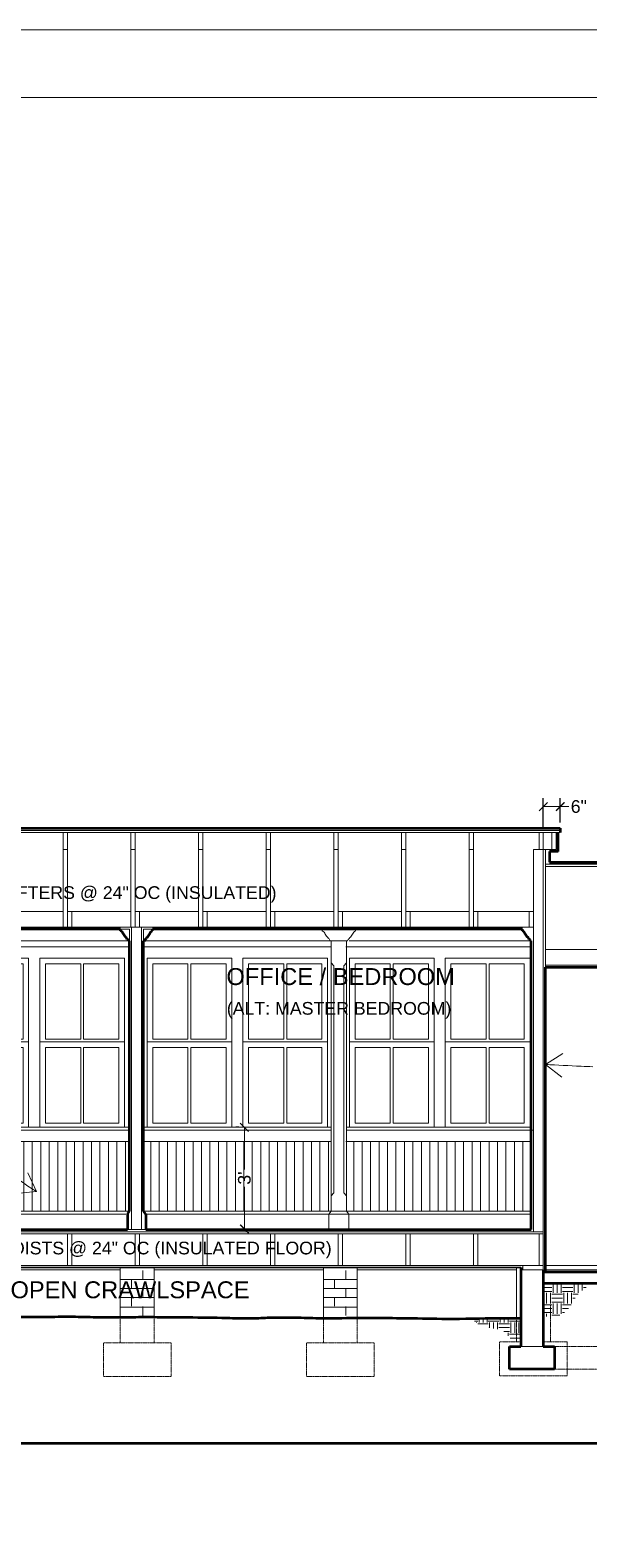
# Model space of a CAD drawing. Header units: inches. Extents: x -4969 to 16721, y 2489 to 24693.
# Drawn here: x 10685 to 10883, y 5319 to 5847 of the extents above; entities that cross this region are included whole.
import ezdxf

# ---------------------------------------------------------------- set-up
doc = ezdxf.new("R2010")
doc.units = ezdxf.units.IN
doc.header["$MEASUREMENT"] = 0
doc.linetypes.add('DASHED2', pattern=[0.375, 0.25, -0.125])
doc.layers.get('0').update_dxf_attribs({"lineweight": 5})
doc.layers.add('0-NPLT', color=1, linetype='Continuous', plot=False)
for name, color, linetype, lineweight in [('1', 1, 'Continuous', 9), ('2', 6, 'Continuous', 20), ('3', 3, 'Continuous', 30), ('5', 4, 'Continuous', 50), ('A-DIMSx', 7, 'Continuous', 9), ('A-TEXTx', 7, 'Continuous', 20)]:
    doc.layers.add(name, color=color, linetype=linetype, lineweight=lineweight)
doc.styles.get("Standard").update_dxf_attribs({"font": 'Arial.ttf'})
doc.dimstyles.get("Standard").update_dxf_attribs({"dimtxt": 3, "dimasz": 2, "dimexe": 0.03125, "dimexo": 0.0625, "dimgap": 0.03125, "dimtad": 0, "dimtoh": 1, "dimdec": 4, "dimlfac": 0.99985, "dimzin": 0, "dimdsep": 46, "dimlunit": 4, "dimtxsty": 'Standard', "dimblk": 'ARCHTICK', "dimblk1": 'ARCHTICK', "dimblk2": 'ARCHTICK', "dimcen": 0.09, "dimclrt": 256, "dimadec": 0, "dimazin": 0, "dimtfac": 1, "dimtdec": 4, "dimtofl": 0, "dimtmove": 0, "dimatfit": 3, "dimfxl": 1, "dimtolj": 1, "dimtzin": 0, "dimarcsym": 0})

# ---------------------------------------------------------------- blocks, each defined once
blk = doc.blocks.new('BORDER 11X17')
at = {"layer": '0-NPLT', "lineweight": 9, "ltscale": 0.1}
blk.add_lwpolyline([(29864.74, -10461.77), (29048.74, -10461.77), (29048.74, -10989.77), (29864.74, -10989.77), (29864.74, -10461.77)], dxfattribs=at)
blk.add_lwpolyline([(29792.74, -10473.77), (29078.74, -10473.77), (29078.74, -10977.77), (29792.74, -10977.77)], close=True, dxfattribs=at)
blk = doc.blocks.new('interior glazed porch')
at = {"layer": '1', "ltscale": 0.25}
h = blk.add_hatch(dxfattribs=at)
h.set_pattern_fill('ANSI31', color=256, scale=24, angle=135, style=0)
h.set_pattern_definition([(90, (12306.262, 1048.578), (3, 2e-16), [])])
h.paths.add_polyline_path([(10804.26, 5433.68), (10804.27, 5458.45), (10870.01, 5458.45), (10870.01, 5433.68)])
at = {"layer": '1'}
for p, q in [((10870.01, 5527.41), (10803.51, 5527.43)), ((10806.76, 5494.68), (10806.76, 5521.43)), ((10819.26, 5521.43), (10806.76, 5521.43)), ((10819.26, 5494.68), (10819.26, 5521.43)), ((10820.26, 5494.68), (10820.26, 5521.43)), ((10832.76, 5521.43), (10820.26, 5521.43)), ((10832.76, 5494.68), (10832.76, 5521.43)), ((10840.76, 5494.68), (10840.76, 5521.43)), ((10853.26, 5521.43), (10840.76, 5521.43)), ((10853.26, 5494.68), (10853.26, 5521.43)), ((10854.26, 5494.68), (10854.26, 5521.43)), ((10866.76, 5521.43), (10854.26, 5521.43)), ((10866.76, 5494.68), (10866.76, 5521.43)), ((10806.76, 5494.68), (10819.26, 5494.68)), ((10819.26, 5491.68), (10806.76, 5491.68)), ((10806.76, 5464.93), (10806.76, 5491.68)), ((10819.26, 5464.93), (10819.26, 5491.68)), ((10820.26, 5494.68), (10832.76, 5494.68)), ((10832.76, 5491.68), (10820.26, 5491.68)), ((10820.26, 5464.93), (10820.26, 5491.68)), ((10832.76, 5464.93), (10832.76, 5491.68)), ((10840.76, 5494.68), (10853.26, 5494.68)), ((10853.26, 5491.68), (10840.76, 5491.68)), ((10840.76, 5464.93), (10840.76, 5491.68)), ((10853.26, 5464.93), (10853.26, 5491.68)), ((10854.26, 5494.68), (10866.76, 5494.68)), ((10866.76, 5491.68), (10854.26, 5491.68)), ((10854.26, 5464.93), (10854.26, 5491.68)), ((10866.76, 5464.93), (10866.76, 5491.68)), ((10806.76, 5464.93), (10819.26, 5464.93)), ((10820.26, 5464.93), (10832.76, 5464.93)), ((10840.76, 5464.93), (10853.26, 5464.93)), ((10854.26, 5464.93), (10866.76, 5464.93)), ((10838.76, 5463.43), (10834.76, 5463.43)), ((10803.51, 5458.43), (10870.01, 5458.43)), ((10803.51, 5433.68), (10870.01, 5433.68)), ((10804.26, 5432.68), (10869.26, 5432.68))]:
    blk.add_line(p, q, dxfattribs=at)
at = {"layer": '2'}
for p, q in [((10804.76, 5523.43), (10804.76, 5463.43)), ((10834.76, 5523.43), (10804.76, 5523.43)), ((10834.76, 5523.43), (10834.76, 5463.43)), ((10838.76, 5523.43), (10838.76, 5463.43)), ((10868.76, 5523.43), (10838.76, 5523.43)), ((10868.76, 5523.43), (10868.76, 5463.43)), ((10834.76, 5493.68), (10804.76, 5493.68)), ((10868.76, 5493.68), (10838.76, 5493.68)), ((10803.51, 5463.43), (10804.76, 5463.43)), ((10803.51, 5462.43), (10870.01, 5462.43)), ((10804.76, 5463.43), (10834.76, 5463.43)), ((10838.76, 5463.43), (10868.76, 5463.43)), ((10870.01, 5463.43), (10868.76, 5463.43))]:
    blk.add_line(p, q, dxfattribs=at)
blk = doc.blocks.new('column interior glazed porch')
at = {"layer": '1', "ltscale": 0.25}
for p, q in [((10806.7, 5533.68), (10794.82, 5533.68)), ((10803.51, 5529.51), (10798.01, 5529.51)), ((10799.01, 5520.68), (10799.01, 5440.18)), ((10802.51, 5520.68), (10802.51, 5440.18)), ((10799.01, 5440.18), (10798.01, 5439.18)), ((10802.51, 5440.18), (10803.51, 5439.18)), ((10798.01, 5433.68), (10803.51, 5433.68)), ((10797.26, 5432.68), (10804.26, 5432.68))]:
    blk.add_line(p, q, dxfattribs=at)
at = {"layer": '1', "lineweight": 5, "ltscale": 0.25}
for p, q in [((10799.01, 5520.68), (10798.01, 5521.68)), ((10803.51, 5521.68), (10802.51, 5520.68))]:
    blk.add_line(p, q, dxfattribs=at)
at = {"layer": '2'}
for p, q in [((10798.01, 5529.51), (10798.01, 5433.68)), ((10803.51, 5529.51), (10803.51, 5433.68)), ((10797.26, 5432.68), (10798.01, 5433.68)), ((10803.51, 5433.68), (10804.26, 5432.68)), ((10797.26, 5432.68), (10797.26, 5427.18)), ((10804.26, 5432.68), (10804.26, 5427.18))]:
    blk.add_line(p, q, dxfattribs=at)
for points in [[(10798.01, 5529.51), (10797.64, 5529.51, 0.337628), (10797.01, 5530.34), (10797.01, 5530.62, -0.146017), (10795.93, 5531.86, 0.163879), (10794.88, 5533.13), (10794.82, 5533.68)], [(10803.51, 5529.51), (10803.88, 5529.51, -0.337628), (10804.52, 5530.34), (10804.52, 5530.62, 0.146017), (10805.6, 5531.86, -0.163879), (10806.65, 5533.13), (10806.7, 5533.68)]]:
    blk.add_lwpolyline(points, format="xyb", dxfattribs=at)
blk = doc.blocks.new('_ArchTick')
at = {"color": 0, "linetype": 'ByBlock', "lineweight": 0, "const_width": 0.15}
blk.add_lwpolyline([(-0.5, -0.5), (0.5, 0.5)], dxfattribs=at)
blk = doc.blocks.new('*D875')
at = {"layer": 'A-DIMSx', "color": 0, "lineweight": -2, "ltscale": 0.1, "transparency": 16777216}
for p, q in [((10759.48, 5457.43), (10758.48, 5457.43)), ((10750.84, 5421.43), (10764.48, 5421.43))]:
    blk.add_line(p, q, dxfattribs=at)
at = {"layer": 'A-DIMSx', "color": 0, "lineweight": 5, "ltscale": 0.1, "transparency": 16777216}
for p, q in [((10761.48, 5457.43), (10761.48, 5442.5)), ((10761.48, 5421.43), (10761.48, 5436.37))]:
    blk.add_line(p, q, dxfattribs=at)
at = {"layer": 'Defpoints', "color": 0, "ltscale": 0.1, "transparency": 16777216}
for p in [(10761.48, 5457.43), (10748.84, 5421.43), (10761.48, 5421.43)]:
    blk.add_point(p, dxfattribs=at)
at = {"layer": 'A-DIMSx', "color": 0, "lineweight": 5, "ltscale": 0.1, "transparency": 16777216, "xscale": 3, "yscale": 3, "zscale": 3}
for p, rotation in [((10761.48, 5457.43), 90), ((10761.48, 5421.43), 270)]:
    blk.add_blockref('_ArchTick', p, dxfattribs=dict(at, rotation=rotation))
at = {"layer": 'A-DIMSx', "ltscale": 0.1, "transparency": 16777216, "insert": (10761.48, 5439.43), "char_height": 4.5, "attachment_point": 5, "rotation": 90}
blk.add_mtext("\\A1;3'", dxfattribs=at)
blk = doc.blocks.new('*D877')
at = {"layer": 'A-DIMSx', "color": 0, "lineweight": -2, "ltscale": 0.1, "transparency": 16777216}
for p, q in [((10867.48, 5563.93), (10867.48, 5574.13)), ((10873.48, 5565.43), (10873.48, 5574.13))]:
    blk.add_line(p, q, dxfattribs=at)
at = {"layer": 'A-DIMSx', "color": 0, "lineweight": 5, "ltscale": 0.1, "transparency": 16777216}
for p, q in [((10867.48, 5571.13), (10873.48, 5571.13)), ((10873.48, 5571.13), (10876.48, 5571.13))]:
    blk.add_line(p, q, dxfattribs=at)
at = {"layer": 'Defpoints', "color": 0, "ltscale": 0.1, "transparency": 16777216}
for p in [(10873.48, 5571.13), (10867.48, 5561.93), (10873.48, 5563.43)]:
    blk.add_point(p, dxfattribs=at)
at = {"layer": 'A-DIMSx', "color": 0, "lineweight": 5, "ltscale": 0.1, "transparency": 16777216, "xscale": 3, "yscale": 3, "zscale": 3, "rotation": 180}
blk.add_blockref('_ArchTick', (10867.48, 5571.13), dxfattribs=at)
at = {"layer": 'A-DIMSx', "color": 0, "lineweight": 5, "ltscale": 0.1, "transparency": 16777216, "xscale": 3, "yscale": 3, "zscale": 3}
blk.add_blockref('_ArchTick', (10873.48, 5571.13), dxfattribs=at)
at = {"layer": 'A-DIMSx', "ltscale": 0.1, "transparency": 16777216, "insert": (10880.07, 5571.13), "char_height": 4.5, "attachment_point": 5}
blk.add_mtext('\\A1;6"', dxfattribs=at)

msp = doc.modelspace()

# ---------------------------------------------------------------- hatches: boundary and pattern name
at = {"layer": '1', "ltscale": 0.25}
h = msp.add_hatch(dxfattribs=at)
h.set_pattern_fill('ANSI31', color=256, scale=24, angle=135, style=0)
h.set_pattern_definition([(90, (12300.2254, 1042.578), (3, 2e-16), [])])
h.paths.add_polyline_path([(10798.2251903, 5427.6843083), (10798.2307622, 5452.4456031), (10863.1607223, 5452.4456031), (10863.1551503, 5427.6843083)])
h = msp.add_hatch(dxfattribs=at)
h.set_pattern_fill('EARTH', color=256, scale=15, angle=180, style=0)
h.set_pattern_definition([(180, (14455.4752, 1056.7366), (-3.75, 3.75), [3.75, -3.75]), (180, (14455.4752, 1058.143), (-3.75, 3.75), [3.75, -3.75]), (180, (14455.4752, 1059.549), (-3.75, 3.75), [3.75, -3.75]), (90, (14455.0065, 1060.018), (3.75, 3.75), [3.75, -3.75]), (90, (14453.6002, 1060.018), (3.75, 3.75), [3.75, -3.75]), (90, (14452.194, 1060.018), (3.75, 3.75), [3.75, -3.75])])
edge = h.paths.add_edge_path()
edge.add_line((10867.4751587, 5390.390038), (10867.4751587, 5402.0324853))
edge.add_spline(control_points=[(10867.4751587, 5402.0324853), (10869.9592073, 5401.9413314), (10875.4468447, 5401.7399586), (10880.9993121, 5401.5535023), (10884.0677523, 5401.5202288), (10884.1308517, 5401.519573)], knot_values=[0, 0, 0, 0, 7.4573924002, 16.4745021806, 16.6638223602, 16.6638223602, 16.6638223602, 16.6638223602], degree=3, periodic=0)
edge.add_spline(control_points=[(10884.1308516, 5401.5195737), (10882.3467436, 5400.52127), (10879.163836, 5398.3629269), (10877.1672492, 5393.4943922), (10873.0091187, 5390.0163873), (10869.5840859, 5390.2476441), (10867.4751587, 5390.390038)], knot_values=[-21.3338834232, -21.3338834232, -21.3338834232, -21.3338834232, -15.3758070834, -9.8386028234, -6.0580143811, 0, 0, 0, 0], degree=3, periodic=0)
h = msp.add_hatch(dxfattribs=at)
h.set_pattern_fill('EARTH', color=256, scale=15, angle=180, style=0)
h.set_pattern_definition([(180, (14455.4752, 1050), (-3.75, 3.75), [3.75, -3.75]), (180, (14455.4752, 1051.4062), (-3.75, 3.75), [3.75, -3.75]), (180, (14455.4752, 1052.8125), (-3.75, 3.75), [3.75, -3.75]), (90, (14455.0065, 1053.2812), (3.75, 3.75), [3.75, -3.75]), (90, (14453.6002, 1053.2812), (3.75, 3.75), [3.75, -3.75]), (90, (14452.194, 1053.2812), (3.75, 3.75), [3.75, -3.75])])
edge = h.paths.add_edge_path()
edge.add_spline(control_points=[(10859.4751587, 5381.3617046), (10858.3489462, 5381.4086564), (10855.9770854, 5381.7173639), (10853.1148318, 5386.8377702), (10846.2640401, 5385.6288466), (10843.1953733, 5388.525879), (10842.2685121, 5389.6527651)], knot_values=[0.9278892518, 0.9278892518, 0.9278892518, 0.9278892518, 4.1195315284, 7.9615525031, 16.473444755, 20.7152559131, 20.7152559131, 20.7152559131, 20.7152559131], degree=3, periodic=0)
edge.add_spline(control_points=[(10842.2685121, 5389.6527648), (10845.3373229, 5389.7002222), (10851.0727715, 5389.8028073), (10856.8084737, 5389.7839934), (10859.4751587, 5389.7752463)], knot_values=[69.0483932346, 69.0483932346, 69.0483932346, 69.0483932346, 78.2553819578, 86.2553819578, 86.2553819578, 86.2553819578, 86.2553819578], degree=3, periodic=0)
edge.add_line((10859.4751587, 5389.7752463), (10859.4751587, 5381.3617048))

# ---------------------------------------------------------------- linework, layer by layer
at = {"layer": '1'}
for p, q in [((10580.2251411, 5562.6843083), (10873.4751732, 5562.6843083)), ((10580.2251411, 5561.9343083), (10873.4751732, 5561.9343083)), ((10867.4751411, 5408.4343083), (10867.4751411, 5561.9343083)), ((10870.4751513, 5561.9343083), (10870.4751512, 5555.9342981)), ((10871.9751483, 5555.9342947), (10871.9751411, 5561.9343083)), ((10697.2251235, 5528.4343083), (10697.2251235, 5555.9343083)), ((10698.7251235, 5533.9343083), (10698.7251235, 5555.9343083)), ((10721.2251235, 5528.4343083), (10721.2251235, 5555.9343083)), ((10722.7251235, 5533.9343083), (10722.7251235, 5555.9343083)), ((10745.2251235, 5528.4343083), (10745.2251235, 5555.9343083)), ((10746.7251235, 5533.9343083), (10746.7251235, 5555.9343083)), ((10769.2251235, 5528.4343083), (10769.2251235, 5555.9343083)), ((10770.7251235, 5533.9343083), (10770.7251235, 5555.9343083)), ((10793.2251235, 5528.4343083), (10793.2251235, 5555.9343083)), ((10794.7251235, 5533.9343083), (10794.7251235, 5555.9343083)), ((10817.2251235, 5528.4343083), (10817.2251235, 5555.9343083)), ((10818.7251235, 5533.9343083), (10818.7251235, 5555.9343083)), ((10841.2251235, 5528.4343083), (10841.2251235, 5555.9343083)), ((10842.7251235, 5533.9343083), (10842.7251235, 5555.9343083)), ((10863.9751573, 5555.9343163), (10871.9751483, 5555.9342981)), ((10863.9751587, 5528.4343083), (10863.9751573, 5555.9343163)), ((10868.2251411, 5514.1843083), (10868.2251411, 5555.9343066)), ((10870.4751512, 5555.1842842), (10870.4751512, 5555.1561192)), ((10871.9751493, 5555.1561363), (10871.9751492, 5555.1842845)), ((10868.2251411, 5550.6843083), (11168.9751631, 5550.6843083)), ((10868.2251411, 5549.9343083), (11168.2251403, 5549.9343083)), ((10867.4751587, 5511.1843083), (10867.4751587, 5541.9343083)), ((10674.7251235, 5533.9343083), (10697.2251235, 5533.9343083)), ((10698.7251235, 5533.9343083), (10698.7251235, 5528.4343083)), ((10698.7251235, 5533.9343083), (10698.7251235, 5528.4343083)), ((10698.7251235, 5533.9343083), (10721.2251235, 5533.9343083)), ((10700.2251235, 5528.4343083), (10700.2251235, 5533.9343083)), ((10700.2251235, 5528.4343083), (10700.2251235, 5533.9343083)), ((10722.7251235, 5533.9343083), (10722.7251235, 5528.4343083)), ((10722.7251235, 5533.9343083), (10745.2251235, 5533.9343083)), ((10724.2251235, 5528.4343083), (10724.2251235, 5533.9343083)), ((10746.7251235, 5533.9343083), (10746.7251235, 5528.4343083)), ((10746.7251235, 5533.9343083), (10746.7251235, 5528.4343083)), ((10746.7251235, 5533.9343083), (10769.2251235, 5533.9343083)), ((10748.2251235, 5528.4343083), (10748.2251235, 5533.9343083)), ((10748.2251235, 5528.4343083), (10748.2251235, 5533.9343083)), ((10770.7251235, 5533.9343083), (10770.7251235, 5528.4343083)), ((10770.7251235, 5533.9343083), (10793.2251235, 5533.9343083)), ((10772.2251235, 5528.4343083), (10772.2251235, 5533.9343083)), ((10794.7251235, 5533.9343083), (10794.7251235, 5528.4343083)), ((10794.7251235, 5533.9343083), (10794.7251235, 5528.4343083)), ((10794.7251235, 5533.9343083), (10817.2251235, 5533.9343083)), ((10796.2251235, 5528.4343083), (10796.2251235, 5533.9343083)), ((10796.2251235, 5528.4343083), (10796.2251235, 5533.9343083)), ((10818.7251235, 5533.9343083), (10818.7251235, 5528.4343083)), ((10818.7251235, 5533.9343083), (10841.2251235, 5533.9343083)), ((10820.2251235, 5528.4343083), (10820.2251235, 5533.9343083)), ((10842.7251235, 5533.9343083), (10842.7251235, 5528.4343083)), ((10842.7251235, 5533.9343083), (10863.9751584, 5533.9343083)), ((10844.2251235, 5528.4343083), (10844.2251235, 5533.9343083)), ((10863.9751411, 5533.934308), (10844.2251411, 5533.9343064)), ((10862.4751408, 5533.9343103), (10862.4751408, 5528.4343103)), ((10580.2251411, 5528.4343083), (10863.9751587, 5528.4343083)), ((10721.4751587, 5421.1843083), (10721.4751587, 5528.4343083)), ((10724.9751411, 5421.1843083), (10724.9751411, 5528.4343083)), ((10724.9751587, 5511.1843083), (10724.9751587, 5528.4343083)), ((10863.9751587, 5420.4343083), (10863.9751587, 5528.4343083)), ((10720.725141, 5523.5132349), (10720.725141, 5527.6843083)), ((10725.7251411, 5511.1843083), (10725.7251411, 5527.6843083)), ((10868.2251411, 5520.4343083), (11151.9751411, 5520.434308)), ((10800.7251587, 5488.6791416), (10800.7251587, 5515.4291416)), ((10813.2251587, 5515.4291416), (10800.7251587, 5515.4291416)), ((10813.2251587, 5488.6791416), (10813.2251587, 5515.4291416)), ((10814.2251587, 5488.6791416), (10814.2251587, 5515.4291416)), ((10826.7251587, 5515.4291416), (10814.2251587, 5515.4291416)), ((10826.7251587, 5488.6791416), (10826.7251587, 5515.4291416)), ((10834.7251587, 5488.6791416), (10834.7251587, 5515.4291416)), ((10847.2251587, 5515.4291416), (10834.7251587, 5515.4291416)), ((10847.2251587, 5488.6791416), (10847.2251587, 5515.4291416)), ((10848.2251587, 5488.6791416), (10848.2251587, 5515.4291416)), ((10860.7251587, 5515.4291416), (10848.2251587, 5515.4291416)), ((10860.7251587, 5488.6791416), (10860.7251587, 5515.4291416)), ((10868.2251411, 5514.9343083), (11151.9751587, 5514.9343083)), ((10800.7251587, 5488.6791416), (10813.2251587, 5488.6791416)), ((10814.2251587, 5488.6791416), (10826.7251587, 5488.6791416)), ((10834.7251587, 5488.6791416), (10847.2251587, 5488.6791416)), ((10848.2251587, 5488.6791416), (10860.7251587, 5488.6791416)), ((10813.2251587, 5485.6791416), (10800.7251587, 5485.6791416)), ((10800.7251587, 5458.9291416), (10800.7251587, 5485.6791416)), ((10813.2251587, 5458.9291416), (10813.2251587, 5485.6791416)), ((10826.7251587, 5485.6791416), (10814.2251587, 5485.6791416)), ((10814.2251587, 5458.9291416), (10814.2251587, 5485.6791416)), ((10826.7251587, 5458.9291416), (10826.7251587, 5485.6791416)), ((10847.2251587, 5485.6791416), (10834.7251587, 5485.6791416)), ((10834.7251587, 5458.9291416), (10834.7251587, 5485.6791416)), ((10847.2251587, 5458.9291416), (10847.2251587, 5485.6791416)), ((10860.7251587, 5485.6791416), (10848.2251587, 5485.6791416)), ((10848.2251587, 5458.9291416), (10848.2251587, 5485.6791416)), ((10860.7251587, 5458.9291416), (10860.7251587, 5485.6791416)), ((10800.7251587, 5458.9291416), (10813.2251587, 5458.9291416)), ((10814.2251587, 5458.9291416), (10826.7251587, 5458.9291416)), ((10832.7251587, 5457.4342978), (10828.7251587, 5457.4342978)), ((10834.7251587, 5458.9291416), (10847.2251587, 5458.9291416)), ((10848.2251587, 5458.9291416), (10860.7251587, 5458.9291416)), ((10797.4751903, 5452.4343083), (10863.2251587, 5452.4343083)), ((10863.9751587, 5452.4343083), (10863.9751903, 5452.4343083)), ((10797.4751903, 5427.6843083), (10863.2251587, 5427.6843083)), ((10798.2251903, 5426.6843083), (10863.2251903, 5426.6843083)), ((10863.9751587, 5427.6843083), (10863.9751903, 5427.6843083)), ((10579.4751587, 5420.4343083), (10867.4751411, 5420.4343083)), ((10867.4751411, 5419.6843083), (10579.4751587, 5419.6843083)), ((10698.7251587, 5419.6843083), (10698.7251587, 5408.4343083)), ((10700.2251587, 5408.4343083), (10700.2251587, 5419.6843083)), ((10719.975141, 5421.1843083), (10726.4751411, 5421.1843083)), ((10722.7251587, 5419.6843083), (10722.7251587, 5408.4343083)), ((10724.2251587, 5408.4343083), (10724.2251587, 5419.6843083)), ((10746.7251587, 5419.6843083), (10746.7251587, 5408.4343083)), ((10748.2251587, 5408.4343083), (10748.2251587, 5419.6843083)), ((10770.7251587, 5419.6843083), (10770.7251587, 5408.4343083)), ((10772.2251587, 5408.4343083), (10772.2251587, 5419.6843083)), ((10794.7251587, 5419.6843083), (10794.7251587, 5408.4343083)), ((10796.2251587, 5408.4343083), (10796.2251587, 5419.6843083)), ((10818.7251587, 5419.6843083), (10818.7251587, 5408.4343083)), ((10820.2251587, 5408.4343083), (10820.2251587, 5419.6843083)), ((10842.7251587, 5419.6843083), (10842.7251587, 5408.4343083)), ((10844.2251587, 5408.4343083), (10844.2251587, 5419.6843083)), ((10865.9751587, 5408.4343083), (10865.9751587, 5419.6843083)), ((10867.4751587, 5419.6843083), (10867.4751587, 5408.4343083)), ((10579.4751587, 5408.4343083), (10867.4751411, 5408.4343083)), ((10657.475141, 5406.9343083), (10717.475141, 5406.9343083)), ((10729.475141, 5406.9343083), (10789.475141, 5406.9343083)), ((10801.475141, 5406.9343083), (10857.975141, 5406.9343083)), ((10852.2251587, 5408.4343083), (10850.7251587, 5408.4343083)), ((10860.2251587, 5408.4343083), (10860.2251587, 5406.9343083)), ((10867.4751587, 5408.4343083), (10867.4751587, 5406.9343083)), ((10729.475141, 5403.4843083), (10717.475141, 5403.4843083)), ((10721.475141, 5400.2843083), (10721.475141, 5403.4843083)), ((10724.725141, 5403.4843083), (10729.475141, 5403.4843083)), ((10725.475141, 5403.4843083), (10725.475141, 5406.6843083)), ((10801.475141, 5403.4843083), (10789.475141, 5403.4843083)), ((10793.475141, 5400.2843083), (10793.475141, 5403.4843083)), ((10796.725141, 5403.4843083), (10801.475141, 5403.4843083)), ((10797.475141, 5403.4843083), (10797.475141, 5406.6843083)), ((10717.475141, 5400.2843083), (10729.475141, 5400.2843083)), ((10729.475141, 5397.0843083), (10717.475141, 5397.0843083)), ((10721.475141, 5394.0671823), (10721.475141, 5397.0843083)), ((10725.475141, 5397.0843083), (10725.475141, 5400.2843083)), ((10789.475141, 5400.2843083), (10801.475141, 5400.2843083)), ((10801.475141, 5397.0843083), (10789.475141, 5397.0843083)), ((10793.475141, 5394.0671823), (10793.475141, 5397.0843083)), ((10797.475141, 5397.0843083), (10797.475141, 5400.2843083)), ((10729.475141, 5393.7275572), (10717.475141, 5393.7275572)), ((10725.475141, 5390.6843083), (10725.475141, 5393.8843083)), ((10801.475141, 5393.7275572), (10789.475141, 5393.7275572)), ((10797.475141, 5390.6843083), (10797.475141, 5393.8843083))]:
    msp.add_line(p, q, dxfattribs=at)
at = {"layer": '1', "ltscale": 0.25}
for p, q in [((10720.7251587, 5523.5132422), (10580.5966589, 5523.5132422)), ((10720.725141, 5527.6843083), (10717.5369265, 5527.6843083)), ((10728.9133547, 5527.6843083), (10725.7251411, 5527.6843083)), ((10792.353623, 5523.5132422), (10725.7251411, 5523.5132422)), ((10798.5966588, 5523.5132422), (10863.2251587, 5523.5132422)), ((10863.2251587, 5521.4151503), (10797.4751904, 5521.4315409)), ((10859.4751587, 5406.9343083), (10867.4751587, 5406.9343083)), ((10860.2251587, 5408.4343083), (10867.4751587, 5408.4343083)), ((10868.2251411, 5408.4343083), (11151.2251411, 5408.4343083)), ((10868.2251411, 5406.9343083), (11147.4751587, 5406.9343083))]:
    msp.add_line(p, q, dxfattribs=at)
at = {"layer": '1', "linetype": 'DASHED2', "ltscale": 0.25}
for p, q in [((10869.975141, 5381.3343083), (10869.975141, 5394.2357739)), ((10717.475141, 5381.0843083), (10717.475141, 5390.4272796)), ((10729.475141, 5381.0843083), (10729.475141, 5390.2701227)), ((10789.475141, 5381.0843083), (10789.475141, 5390.4272796)), ((10801.475141, 5381.0843083), (10801.475141, 5390.2701227)), ((10857.975141, 5381.3343083), (10857.975141, 5389.7799628)), ((10711.475141, 5369.0843083), (10711.475141, 5381.0843083)), ((10717.475141, 5381.0843083), (10711.475141, 5381.0843083)), ((10729.475141, 5381.0843083), (10717.475141, 5381.0843083)), ((10735.475141, 5381.0843083), (10729.475141, 5381.0843083)), ((10735.475141, 5381.0843083), (10735.475141, 5369.0843083)), ((10783.475141, 5369.0843083), (10783.475141, 5381.0843083)), ((10789.475141, 5381.0843083), (10783.475141, 5381.0843083)), ((10801.475141, 5381.0843083), (10789.475141, 5381.0843083)), ((10807.475141, 5381.0843083), (10801.475141, 5381.0843083)), ((10807.475141, 5381.0843083), (10807.475141, 5369.0843083)), ((10851.975141, 5369.3343083), (10851.975141, 5381.3343083)), ((10857.975141, 5381.3343083), (10851.975141, 5381.3343083)), ((10859.4751587, 5381.3343083), (10857.975141, 5381.3343083)), ((10869.975141, 5381.3343083), (10867.4751587, 5381.3343083)), ((10875.975141, 5381.3343083), (10869.975141, 5381.3343083)), ((10875.975141, 5381.3343083), (10875.975141, 5369.3343083)), ((10871.4751587, 5379.7343083), (11143.4751587, 5379.7343083)), ((11143.4751587, 5371.7343083), (10871.4751587, 5371.7343083)), ((10735.475141, 5369.0843083), (10711.475141, 5369.0843083)), ((10807.475141, 5369.0843083), (10783.475141, 5369.0843083)), ((10875.975141, 5369.3343083), (10851.975141, 5369.3343083))]:
    msp.add_line(p, q, dxfattribs=at)
at = {"layer": '1'}
for points in [[(10697.2251235, 5555.9343083), (10697.2251235, 5561.9343083), (10698.7251235, 5561.9343083), (10698.7251235, 5555.9343083), (10697.2251235, 5555.9343083)], [(10721.2251235, 5555.9343083), (10721.2251235, 5561.9343083), (10722.7251235, 5561.9343083), (10722.7251235, 5555.9343083), (10721.2251235, 5555.9343083)], [(10745.2251235, 5555.9343083), (10745.2251235, 5561.9343083), (10746.7251235, 5561.9343083), (10746.7251235, 5555.9343083), (10745.2251235, 5555.9343083)], [(10769.2251235, 5555.9343083), (10769.2251235, 5561.9343083), (10770.7251235, 5561.9343083), (10770.7251235, 5555.9343083), (10769.2251235, 5555.9343083)], [(10793.2251235, 5555.9343083), (10793.2251235, 5561.9343083), (10794.7251235, 5561.9343083), (10794.7251235, 5555.9343083), (10793.2251235, 5555.9343083)], [(10817.2251235, 5555.9343083), (10817.2251235, 5561.9343083), (10818.7251235, 5561.9343083), (10818.7251235, 5555.9343083), (10817.2251235, 5555.9343083)], [(10841.2251235, 5555.9343083), (10841.2251235, 5561.9343083), (10842.7251235, 5561.9343083), (10842.7251235, 5555.9343083), (10841.2251235, 5555.9343083)], [(10865.9751411, 5555.9343083), (10865.9751411, 5561.9343083), (10867.4751411, 5561.9343083), (10867.4751411, 5555.9343083), (10865.9751411, 5555.9343083)]]:
    msp.add_lwpolyline(points, dxfattribs=at)
at = {"layer": '2'}
for p, q in [((10828.7251587, 5517.4303148), (10798.7251587, 5517.428619)), ((10798.7251587, 5517.428619), (10798.7251587, 5457.4342978)), ((10828.7251587, 5517.4303148), (10828.7251587, 5457.4342714)), ((10863.2251587, 5517.4303431), (10832.7251587, 5517.428619)), ((10832.7251587, 5517.428619), (10832.7251587, 5457.4342978)), ((10828.7251587, 5487.6801432), (10798.7251168, 5487.6784739)), ((10862.7251587, 5487.6801432), (10832.7251168, 5487.6784739)), ((10797.725141, 5457.4342945), (10798.7251587, 5457.4342978)), ((10797.725141, 5456.4343083), (10863.9751587, 5456.4343083)), ((10798.7251587, 5457.4342978), (10828.7251587, 5457.4342714)), ((10832.7251587, 5457.4342978), (10863.2251587, 5457.4342709)), ((10717.475141, 5390.4272796), (10717.475141, 5407.6843083)), ((10729.475141, 5390.2701227), (10729.475141, 5407.6843083)), ((10789.475141, 5390.4272796), (10789.475141, 5407.6843083)), ((10801.475141, 5390.2701227), (10801.475141, 5407.6843083)), ((10857.975141, 5389.7799628), (10857.975141, 5407.6843083))]:
    msp.add_line(p, q, dxfattribs=at)
at = {"layer": '2', "ltscale": 0.25}
msp.add_line((10859.4751587, 5379.7343083), (10867.4751587, 5379.7343083), dxfattribs=at)
at = {"layer": '3'}
msp.add_line((10579.4751587, 5407.6843083), (10859.4751587, 5407.6843083), dxfattribs=at)
at = {"layer": '5'}
for p, q in [((10581.4751411, 5563.4343083), (10873.4751732, 5563.4343083)), ((10872.7251505, 5555.1842844), (10872.7251505, 5561.9343083)), ((10873.4751732, 5563.4343083), (10873.4751732, 5561.9343083)), ((10872.7251505, 5555.1842844), (10869.7251411, 5555.1842838)), ((10869.7251411, 5555.1842838), (10869.7251411, 5551.4343083)), ((10869.7251411, 5551.4343083), (11168.9751631, 5551.4343083)), ((10717.5369451, 5527.6843083), (10583.4133547, 5527.6843083)), ((10717.5899, 5527.1285186), (10717.5369451, 5527.6843083)), ((10719.7183843, 5524.342121), (10719.7183843, 5524.6150609)), ((10720.7251587, 5523.5132422), (10720.3536409, 5523.5132422)), ((10720.7252708, 5427.6844814), (10720.725141, 5523.5132349)), ((10725.7251411, 5427.6843083), (10725.7251411, 5523.5132422)), ((10725.7251411, 5523.5132422), (10726.0966589, 5523.5132422)), ((10726.7319154, 5524.342121), (10726.7319154, 5524.6150609)), ((10728.8603998, 5527.1285186), (10728.9133547, 5527.6843083)), ((10764.0369099, 5527.6843083), (10728.9133547, 5527.6843083)), ((10860.0369451, 5527.6843083), (10732.413337, 5527.6843083)), ((10860.0899, 5527.1285186), (10860.0369451, 5527.6843083)), ((10862.2183843, 5524.342121), (10862.2183843, 5524.6150609)), ((10863.2251587, 5523.5132422), (10862.8536409, 5523.5132422)), ((10863.2251587, 5421.1843083), (10863.2251587, 5523.5132422)), ((10868.2251411, 5406.1843083), (10868.2251411, 5514.1843083)), ((10868.2251411, 5514.1843083), (11151.2251587, 5514.1843083)), ((10719.975141, 5426.6843083), (10720.7252708, 5427.6844814)), ((10719.975141, 5426.6843083), (10719.975141, 5421.1843083)), ((10726.4751411, 5426.6843083), (10725.7250112, 5427.6844814)), ((10726.4751411, 5426.6843083), (10726.4751411, 5421.1843083)), ((10580.2251411, 5421.1843083), (10719.975141, 5421.1843083)), ((10726.4751411, 5421.1843083), (10863.2251587, 5421.1843083)), ((10859.4751587, 5407.6843083), (10859.4751587, 5379.7343083)), ((10867.4751587, 5406.9343083), (10867.4751587, 5379.7343083)), ((10867.4751587, 5406.1843083), (11155.4751587, 5406.1843083)), ((10867.4751587, 5402.1843083), (11155.4751587, 5402.1843083)), ((10855.4751587, 5371.7343083), (10855.4751587, 5379.7343083)), ((10855.4751587, 5379.7343083), (10859.4751587, 5379.7343083)), ((10867.4751587, 5379.7343083), (10871.4751587, 5379.7343083)), ((10871.4751587, 5379.7343083), (10871.4751587, 5371.7343083)), ((10871.4751587, 5371.7343083), (10855.4751587, 5371.7343083))]:
    msp.add_line(p, q, dxfattribs=at)
at = {"layer": '5', "ltscale": 0.1}
msp.add_line((10118.1819787, 5345.5008975), (11219.8879715, 5345.5008975), dxfattribs=at)
at = {"layer": '5'}
for points, knots in [([(10719.7183843, 5524.6150609), (10719.5896584, 5524.6976612), (10719.4575443, 5524.7851562), (10719.2683936, 5524.9438246), (10719.0911136, 5525.1456216), (10718.9394674, 5525.3756949), (10718.7848454, 5525.6192681), (10718.6315362, 5525.8773354), (10718.4843355, 5526.1334894), (10718.3518842, 5526.3750861), (10718.2252941, 5526.5821139), (10718.0930161, 5526.7519008), (10717.9484835, 5526.8912352), (10717.7899005, 5527.008223), (10717.6769191, 5527.0769515), (10717.5899, 5527.1285186)], [0.02252924258, 0.02252924258, 0.02252924258, 0.02252924258, 0.0848948356, 0.16525381449, 0.24407818869, 0.32590546439, 0.41317453746, 0.50401511078, 0.5962486035, 0.67928693936, 0.75221584643, 0.81459891015, 0.872600463, 0.93247186799, 0.99170471556, 0.99170471556, 0.99170471556, 0.99170471556]), ([(10720.3536409, 5523.5132422), (10720.3384483, 5523.6330524), (10720.3200101, 5523.7547429), (10720.2514025, 5523.9306785), (10720.147156, 5524.0809329), (10720.0222433, 5524.1936738), (10719.9033559, 5524.2678987), (10719.8216853, 5524.3022637), (10719.7183843, 5524.342121)], [0.04595771603, 0.04595771603, 0.04595771603, 0.04595771603, 0.20058811132, 0.3838219169, 0.55899294445, 0.69798130682, 0.84352384316, 0.94144460866, 0.94144460866, 0.94144460866, 0.94144460866]), ([(10726.0966589, 5523.5132422), (10726.1118514, 5523.6330524), (10726.1302897, 5523.7547429), (10726.1988973, 5523.9306785), (10726.3031437, 5524.0809329), (10726.4280565, 5524.1936738), (10726.5469439, 5524.2678987), (10726.6286144, 5524.3022637), (10726.7319154, 5524.342121)], [0.04595771603, 0.04595771603, 0.04595771603, 0.04595771603, 0.20058811132, 0.3838219169, 0.55899294445, 0.69798130682, 0.84352384316, 0.94144460866, 0.94144460866, 0.94144460866, 0.94144460866]), ([(10726.7319154, 5524.6150609), (10726.8606414, 5524.6976612), (10726.9927555, 5524.7851562), (10727.1819062, 5524.9438246), (10727.3591861, 5525.1456216), (10727.5108324, 5525.3756949), (10727.6654544, 5525.6192681), (10727.8187635, 5525.8773354), (10727.9659643, 5526.1334894), (10728.0984156, 5526.3750861), (10728.2250057, 5526.5821139), (10728.3572837, 5526.7519008), (10728.5018163, 5526.8912352), (10728.6603992, 5527.008223), (10728.7733807, 5527.0769515), (10728.8603998, 5527.1285186)], [0.02252924258, 0.02252924258, 0.02252924258, 0.02252924258, 0.0848948356, 0.16525381449, 0.24407818869, 0.32590546439, 0.41317453746, 0.50401511078, 0.5962486035, 0.67928693936, 0.75221584643, 0.81459891015, 0.872600463, 0.93247186799, 0.99170471556, 0.99170471556, 0.99170471556, 0.99170471556]), ([(10862.2183843, 5524.6150609), (10862.0896584, 5524.6976612), (10861.9575443, 5524.7851562), (10861.7683936, 5524.9438246), (10861.5911136, 5525.1456216), (10861.4394674, 5525.3756949), (10861.2848454, 5525.6192681), (10861.1315362, 5525.8773354), (10860.9843355, 5526.1334894), (10860.8518842, 5526.3750861), (10860.7252941, 5526.5821139), (10860.5930161, 5526.7519008), (10860.4484835, 5526.8912352), (10860.2899005, 5527.008223), (10860.1769191, 5527.0769515), (10860.0899, 5527.1285186)], [0.02252924258, 0.02252924258, 0.02252924258, 0.02252924258, 0.0848948356, 0.16525381449, 0.24407818869, 0.32590546439, 0.41317453746, 0.50401511078, 0.5962486035, 0.67928693936, 0.75221584643, 0.81459891015, 0.872600463, 0.93247186799, 0.99170471556, 0.99170471556, 0.99170471556, 0.99170471556]), ([(10862.8536409, 5523.5132422), (10862.8384483, 5523.6330524), (10862.8200101, 5523.7547429), (10862.7514025, 5523.9306785), (10862.647156, 5524.0809329), (10862.5222433, 5524.1936738), (10862.4033559, 5524.2678987), (10862.3216853, 5524.3022637), (10862.2183843, 5524.342121)], [0.04595771603, 0.04595771603, 0.04595771603, 0.04595771603, 0.20058811132, 0.3838219169, 0.55899294445, 0.69798130682, 0.84352384316, 0.94144460866, 0.94144460866, 0.94144460866, 0.94144460866]), ([(10579.4751587, 5391.2958354), (10581.9592073, 5391.2046815), (10587.4468447, 5391.0033088), (10596.6276571, 5390.6950096), (10605.9098512, 5390.8438376), (10615.8356635, 5390.5770117), (10626.6331527, 5390.5704308), (10640.9539067, 5390.5234739), (10662.9724974, 5390.1222988), (10680.43281, 5390.2103285), (10691.7871993, 5390.2675739)], [0, 0, 0, 0, 7.4573924002, 16.4745021806, 27.5530524733, 35.2986121506, 46.2594930158, 59.9439618927, 78.2611253105, 112.3231659207, 112.3231659207, 112.3231659207, 112.3231659207]), ([(10691.7871993, 5390.2675739), (10695.0342535, 5390.3078305), (10701.0939508, 5390.382958), (10711.4798188, 5390.0032745), (10721.1645361, 5390.2075914), (10731.6892883, 5390.1900384), (10742.4456556, 5390.0668327), (10753.4264808, 5389.9932122), (10762.8248285, 5389.6095664), (10767.6573923, 5389.8534933), (10769.7251587, 5389.9578652)], [0, 0, 0, 0, 9.7404879217, 18.1778324207, 31.1687004758, 38.7914655991, 49.7525670752, 63.4383417032, 71.739502314, 77.9478635003, 77.9478635003, 77.9478635003, 77.9478635003]), ([(10769.7251587, 5389.9578652), (10772.9722129, 5389.9981698), (10779.03191, 5390.0733867), (10789.417779, 5389.6929984), (10799.1024914, 5389.9007208), (10809.6272576, 5389.8734969), (10820.3835521, 5389.8003744), (10834.7027619, 5389.4271336), (10848.0361492, 5389.8125245), (10856.8084739, 5389.7839367), (10859.4751587, 5389.7752463)], [0, 0, 0, 0, 9.7404879217, 18.1778324207, 31.1687004758, 38.7914655991, 49.7525670752, 63.4383417032, 81.7551371171, 89.7551371171, 89.7551371171, 89.7551371171, 89.7551371171])]:
    msp.add_open_spline(points, degree=3, knots=knots, dxfattribs=at)

# ---------------------------------------------------------------- block references
at = {"ltscale": 0.1, "xscale": 2, "yscale": 2, "zscale": 2}
msp.add_blockref('BORDER 11X17', (-48221.4783869, 26770.0450796), dxfattribs=at)
for name, p in [('column interior glazed porch', (-5.7867448, -6)), ('interior glazed porch', (-149.7867448, -6))]:
    msp.add_blockref(name, p)
at = {"layer": '1', "ltscale": 0.25}
msp.add_blockref('interior glazed porch', (-77.7867448, -6), dxfattribs=at)

# ---------------------------------------------------------------- texts
at = {"layer": 'A-TEXTx', "ltscale": 0.25, "char_height": 4.5}
for s, insert, attachment_point in [('2X6 RAFTERS @ 24" OC (INSULATED)', (10659.1205668, 5539.9548128), 4), ('\\pi-13.5,l18,t18;(ALT:^IMASTER BEDROOM)', (10834.8599187, 5498.9258287), 6), ('2X12 JOISTS @ 24" OC (INSULATED FLOOR)', (10659.1205668, 5413.9558246), 4)]:
    msp.add_mtext(s, dxfattribs=dict(at, insert=insert, attachment_point=attachment_point))
at = {"layer": 'A-TEXTx', "ltscale": 0.5, "insert": (10755.0971342, 5513.8731643), "char_height": 6, "width": 80.815975868, "attachment_point": 1}
msp.add_mtext('OFFICE / BEDROOM', dxfattribs=at)
at = {"layer": 'A-TEXTx', "ltscale": 0.5, "insert": (10678.5372748, 5402.8339936), "char_height": 6, "attachment_point": 1}
msp.add_mtext('OPEN CRAWLSPACE', dxfattribs=at)

# ---------------------------------------------------------------- dimensions: what is measured, and where the dimension line sits
at = {"layer": 'A-DIMSx', "ltscale": 0.1}
dim = msp.add_linear_dim(base=(10873.4751732, 5571.1275468), p1=(10867.4751411, 5561.9343083), p2=(10873.4751732, 5563.4343083), dimstyle='Standard', override={"dimtxt": 4.5, "dimasz": 3, "dimexe": 3, "dimexo": 2, "dimgap": 1, "dimlfac": -47.9928, "dimlwd": 5}, dxfattribs=at)
dim.commit()
dim.dimension.update_dxf_attribs({"geometry": '*D877', "text_midpoint": (10880.0735702, 5571.1275468)})
dim = msp.add_linear_dim(base=(10761.4751093, 5421.4342846), p1=(10761.4751093, 5457.4342846), p2=(10748.8435336, 5421.4342846), angle=90, dimstyle='Standard', override={"dimtxt": 4.5, "dimasz": 3, "dimexe": 3, "dimexo": 2, "dimgap": 1, "dimlfac": -47.9928, "dimlwd": 5}, dxfattribs=at)
dim.commit()
dim.dimension.update_dxf_attribs({"geometry": '*D875', "text_midpoint": (10761.4751093, 5439.4342846)})

# ---------------------------------------------------------------- leaders
at = {"layer": 'A-TEXTx', "path_type": 1, "annotation_type": 0, "has_hookline": 1}
for points, hookline_direction, text_width in [([(10868.2251411, 5479.7096755), (10880.878337, 5479.0751529), (10885.016473, 5478.9064986)], 0, 53.3369714), ([(10687.7916331, 5434.6284227), (10675.3337958, 5441.8301485), (10668.7089154, 5442.6444393)], 1, 38.6797408)]:
    msp.add_leader(points, dimstyle='Standard', override={"dimasz": 6, "dimgap": 1, "dimldrblk": 'Open90', "dimlwd": -1}, dxfattribs=dict(at, hookline_direction=hookline_direction, text_width=text_width))

doc.saveas('drawing.dxf')
